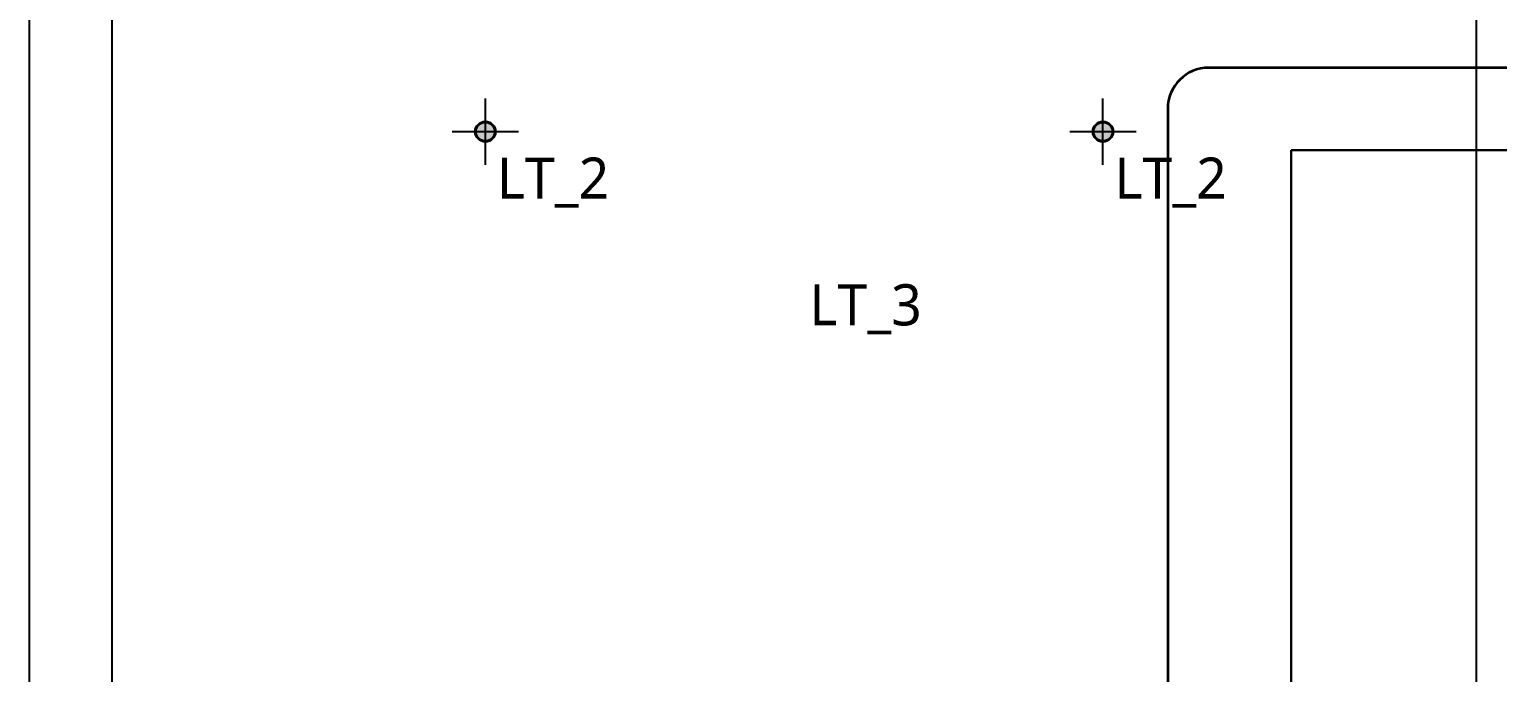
# Model space of a CAD drawing. Header units: millimetres. Extents: x 70151 to 230897, y 35202 to 113211.
# Drawn here: x 169621 to 173187, y 70270 to 71833 of the extents above; entities that cross this region are included whole.
import ezdxf

# ---------------------------------------------------------------- set-up
doc = ezdxf.new("R2010")
doc.units = ezdxf.units.MM
doc.header["$LTSCALE"] = 50
doc.linetypes.add('HID', pattern=[2.5, 1.5, -1])
for name, color, linetype in [('2-con', 2, 'Continuous'), ('3.기호.계단선', 30, 'Continuous'), ('RC-LIGHT', 7, 'Continuous')]:
    doc.layers.add(name, color=color, linetype=linetype)
doc.layers.add('SS-ED', color=3, linetype='Continuous', lineweight=30)
doc.layers.add('SS-RLRG', color=4, linetype='Continuous', lineweight=35)
doc.styles.add('코레일둥고', font='malgun.ttf')

# ---------------------------------------------------------------- blocks, each defined once
blk = doc.blocks.new('cjvjf')
at = {"layer": '2-con'}
for points in [[(144436.5, 71356.5), (144436.5, 64776.5), (145106.5, 64776.5), (145106.5, 64576.5), (144436.5, 64576.5), (144436.5, 63651.5), (144791.5, 63651.5), (144791.5, 63451.5), (144436.5, 63451.5), (144236.5, 63451.5), (144236.5, 71696.5)], [(147751.5, 65904.5), (147751.5, 69946.5), (148006.5, 69946.5), (148006.5, 69746.5), (147853.5, 69746.5), (147853.5, 65904.5), (147751.5, 65904.5)]]:
    blk.add_lwpolyline(points, dxfattribs=at)
blk = doc.blocks.new('cjscjdeh')
blk.add_blockref('cjvjf', (-2743, 3328.4))
blk = doc.blocks.new('1')
at = {"linetype": 'Continuous'}
h = blk.add_hatch(color=4, dxfattribs=at)
h.dxf.hatch_style = 1
edge = h.paths.add_edge_path()
edge.add_arc((11539653.5, -14273503.8), 37.5, 0, 360)
at = {"color": 1, "linetype": 'Continuous'}
for p, q in [((11539653.5, -14273637.1), (11539653.5, -14273370.5)), ((11539520.2, -14273503.8), (11539786.8, -14273503.8))]:
    blk.add_line(p, q, dxfattribs=at)
at = {"color": 4, "linetype": 'Continuous'}
for radius in [41.5, 37.5]:
    blk.add_circle((11539653.5, -14273503.8), radius, dxfattribs=at)
blk = doc.blocks.new('dpdjzjs')
at = {"layer": 'SS-ED'}
for p, q in [((172686.1, 91531.8), (172686, 88373.8)), ((176603, 91531.8), (172686.1, 91531.8))]:
    blk.add_line(p, q, dxfattribs=at)
at = {"layer": 'SS-RLRG'}
for p, q in [((173603.1, 91731.8), (172486.1, 91731.8)), ((172386.1, 91631.8), (172386, 88773.8))]:
    blk.add_line(p, q, dxfattribs=at)
blk.add_arc((172486.1, 91631.8), 100, 90, 180, dxfattribs=at)

msp = doc.modelspace()

# ---------------------------------------------------------------- block references
msp.add_blockref('cjscjdeh', (28127.9, 994.6))
at = {"layer": '2-con'}
msp.add_blockref('dpdjzjs', (0, -19992), dxfattribs=at)
at = {"layer": 'RC-LIGHT', "xscale": 0.6024096385271789, "yscale": 0.6024096385271789, "zscale": 0.6024096385271789}
for p in [(-6780869.6, 8670080.7), (-6779369.6, 8670080.7)]:
    msp.add_blockref('1', p, dxfattribs=at)

# ---------------------------------------------------------------- texts
at = {"layer": '3.기호.계단선', "linetype": 'HID', "style": '코레일둥고'}
for s, p in [('LT_2', (170756.8, 71421.6)), ('LT_2', (172256.8, 71421.6)), ('LT_3', (171515.9, 71113.8))]:
    msp.add_text(s, height=100, dxfattribs=at).set_placement(p)

doc.saveas('drawing.dxf')
